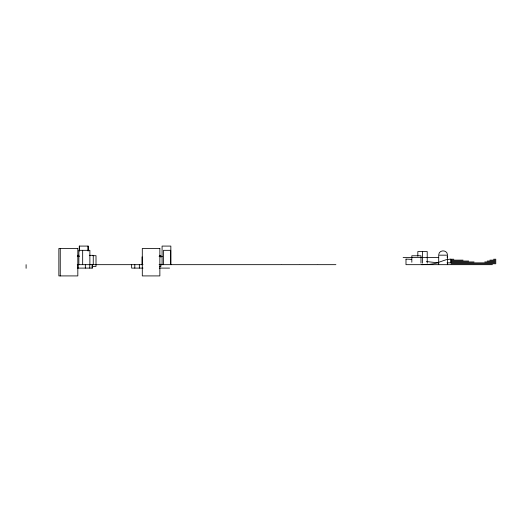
<?xml version="1.0" encoding="UTF-8"?>
<svg xmlns="http://www.w3.org/2000/svg" width="522" height="522" viewBox="0 0 522 522"><rect width="100%" height="100%" fill="white"/><g stroke="black" fill="none" stroke-linecap="round" stroke-linejoin="round"><path stroke-width="0.78" d="M438.741 254.534C439.191 249.66 447.008 249.66 447.458 254.534M447.308 256.472L447.041 257.144M447.021 262.86L450.767 262.814L450.767 259.062L446.088 259.728L436.751 262.984A30.791 30.791 0 0 1 433.958 263.727L428.379 264.491L421.867 264.667M77.458 255.33L79.044 255.33M89.308 255.33L93.255 255.33L93.255 264.667M92.923 255.682L96.009 255.682L96.009 266.403L92.146 266.403M159.393 255.682L160.933 255.682L160.933 257.215M77.302 256.589L79.468 256.589M159.086 256.589L162.342 256.589M403.114 257.581L438.721 257.581M451.125 259.225L453.827 259.225M493.551 259.225L495.9 259.225M451.125 260.132L463.066 260.132M489.858 260.132L495.9 260.132M451.125 261.039L468.684 261.039M487.241 261.039L495.9 261.039M451.125 261.946L474.061 261.946M484.762 261.946L495.9 261.946M451.125 262.853L495.9 262.853M451.125 263.76L495.9 263.76M77.243 264.667L143.021 264.667M159.086 264.667L281.306 264.667M281.763 264.667L299.504 264.667M299.961 264.667L317.702 264.667M318.152 264.667L335.9 264.667M450.767 264.667L405.992 264.667L405.992 259.173M451.125 264.667L492.435 264.667M159.393 266.403L160.933 266.403L160.933 264.106M77.321 268.099L92.401 268.099L92.401 264.667M143.008 268.099L131.635 268.099L131.635 264.667M159.262 268.099L169.572 268.099M438.617 262.912L426.52 261.555M447.504 264.667L447.504 255.173L438.708 255.173L438.695 264.667M427.218 263.127L427.218 251.571L417.828 251.571L417.828 256.198M422.546 251.571L422.546 263.127M420.986 263.055L420.986 255.773L411.832 255.773L411.832 262.246M170.844 264.667L170.844 246.084L162.081 246.084L162.081 264.667M170.707 264.667L170.707 250.325L163.497 250.325L163.497 264.667M142.069 256.883L142.069 264.667M139.348 264.667L139.348 268.099M134.806 264.667L134.806 268.099M92.113 264.667L92.113 268.099M89.875 264.667L89.875 250.325L78.855 250.325L78.855 264.667M89.764 264.667L89.764 268.099M88.179 250.932L88.179 246.084L79.266 246.084L79.266 250.932M88.035 246.084L88.035 250.932M85.327 264.667L85.327 268.099M82.665 250.325L82.665 264.667M79.416 246.084L79.416 250.932M78.052 264.667L78.052 268.099M60.252 248.479L60.252 275.916M26.1 264.667L26.1 268.301M405.992 259.101A88.074 88.074 0 0 1 411.61 259.401M77.824 248.479L58.862 248.479L58.862 275.916L77.824 275.916L77.824 248.479M159.862 248.479L142.297 248.479L142.297 275.916L159.862 275.916L159.862 248.479"/></g></svg>
